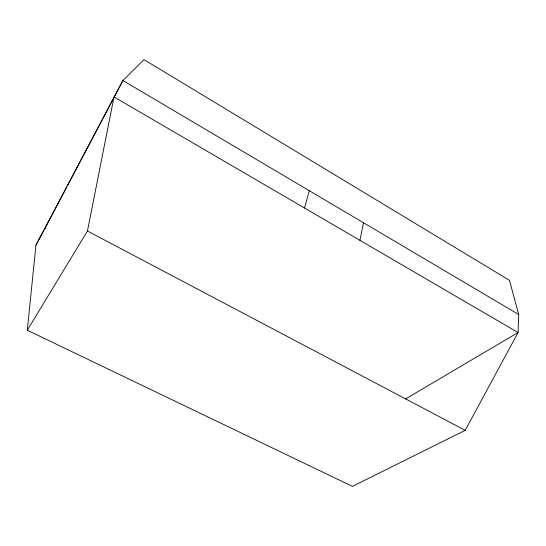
<?xml version="1.0" encoding="UTF-8"?>
<svg xmlns="http://www.w3.org/2000/svg" width="546" height="546" viewBox="0 0 546 546"><rect width="100%" height="100%" fill="white"/><g stroke="black" fill="none" stroke-linecap="round" stroke-linejoin="round"><path stroke-width="0.82" d="M518.7 314.516L518.058 332.541L465.199 430.344L352.45 486.377L27.3 330.228L35.947 245.12L122.911 80.515L143.973 59.623L509.493 280.344L518.7 314.516L122.911 80.515L99.857 124.256M27.3 330.228L87.456 231.013L114.005 96.929L518.058 332.541L405.473 398.996M359.93 240.329L363.513 222.768M304.559 208.046L309.268 190.69M66.865 186.841L44.212 229.825L45.263 228.515M67.663 185.333L99.065 125.764M35.947 245.12L43.817 230.555M87.456 231.013L465.199 430.344"/></g></svg>
